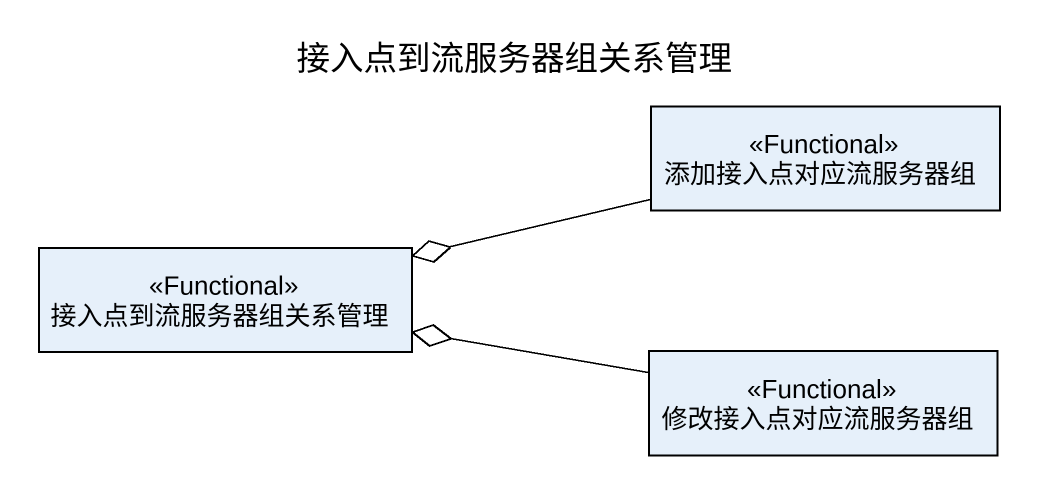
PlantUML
@startuml
title 接入点到流服务器组关系管理
hide circle
hide empty members
class 添加接入点对应流服务器组 <<Functional>>
class 接入点到流服务器组关系管理 <<Functional>>
class 修改接入点对应流服务器组 <<Functional>>
添加接入点对应流服务器组 -left-o 接入点到流服务器组关系管理
修改接入点对应流服务器组 -left-o 接入点到流服务器组关系管理
@enduml
